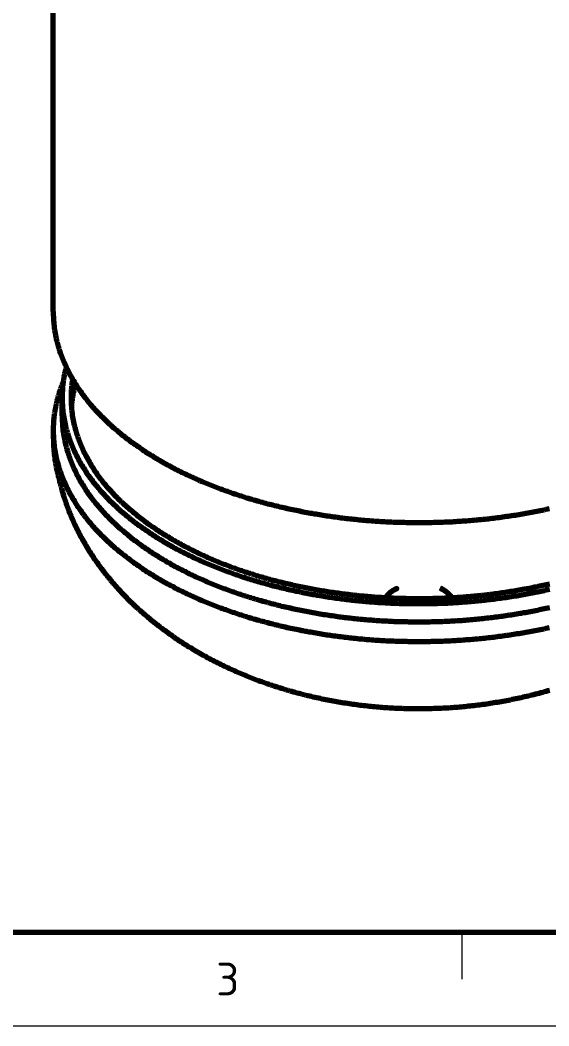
# Model space of a CAD drawing. Header units: millimetres. Extents: x 0 to 420, y 0 to 297.
# Drawn here: x 112.8 to 169.3, y 0 to 107.3 of the extents above; entities that cross this region are included whole.
import ezdxf
from ezdxf.enums import TextEntityAlignment as Align

# ---------------------------------------------------------------- set-up
doc = ezdxf.new("R2010")
doc.units = ezdxf.units.MM
for name, color, linetype, lineweight in [('01-VISIBLE', 7, 'CONTINUOUS', 70), ('06-TEXTO', 7, 'CONTINUOUS', 25), ('07-RECUADRO', 7, 'CONTINUOUS', 70), ('08-FINA', 5, 'CONTINUOUS', 18)]:
    doc.layers.add(name, color=color, linetype=linetype, lineweight=lineweight)
doc.styles.add('ISO3098', font='isocpeur.ttf')

msp = doc.modelspace()

# ---------------------------------------------------------------- linework, layer by layer
at = {"layer": '01-VISIBLE'}
for p, q in [((116.38, 76.24), (116.38, 187.28)), ((117.33, 65.09), (117.33, 67.03))]:
    msp.add_line(p, q, dxfattribs=at)
for points in [[(116.38, 76.24), (116.39, 76.04), (116.39, 75.85), (116.4, 75.65), (116.41, 75.46), (116.42, 75.26), (116.44, 75.07), (116.46, 74.88), (116.48, 74.68), (116.5, 74.49), (116.53, 74.3), (116.56, 74.1), (116.59, 73.91), (116.63, 73.72), (116.67, 73.53), (116.71, 73.34), (116.75, 73.15), (116.8, 72.96), (116.85, 72.77), (116.9, 72.59), (116.95, 72.4), (117.01, 72.21), (117.07, 72.03), (117.13, 71.84), (117.2, 71.66), (117.27, 71.48), (117.33, 71.3), (117.41, 71.11), (117.48, 70.93), (117.56, 70.76), (117.64, 70.58), (117.72, 70.4), (117.8, 70.22), (117.88, 70.05), (117.97, 69.88), (118.06, 69.7), (118.15, 69.53), (118.25, 69.36), (118.34, 69.19), (118.44, 69.02), (118.54, 68.86), (118.64, 68.69), (118.74, 68.52), (118.85, 68.36), (118.95, 68.2), (119.06, 68.04), (119.17, 67.87), (119.28, 67.72), (119.4, 67.56), (119.51, 67.4), (119.63, 67.24), (119.75, 67.09), (119.87, 66.94), (119.99, 66.78), (120.11, 66.63), (120.23, 66.48), (120.36, 66.33), (120.49, 66.18), (120.61, 66.04), (120.74, 65.89), (120.87, 65.75), (121, 65.6), (121.14, 65.46), (121.27, 65.32), (121.41, 65.18), (121.54, 65.04), (121.68, 64.91), (121.82, 64.77), (121.96, 64.63), (122.1, 64.5), (122.24, 64.37), (122.39, 64.23), (122.53, 64.1), (122.68, 63.97), (122.82, 63.84), (122.97, 63.72), (123.12, 63.59), (123.26, 63.46), (123.41, 63.34), (123.56, 63.22), (123.72, 63.09), (123.87, 62.97), (124.02, 62.85), (124.17, 62.73), (124.33, 62.62), (124.48, 62.5), (124.64, 62.38), (124.8, 62.27), (124.96, 62.15), (125.11, 62.04), (125.27, 61.93), (125.43, 61.82), (125.59, 61.71), (125.75, 61.6), (125.92, 61.49), (126.08, 61.38), (126.24, 61.27), (126.4, 61.17), (126.57, 61.06), (126.73, 60.96), (126.9, 60.86), (127.06, 60.76), (127.23, 60.65), (127.4, 60.55), (127.56, 60.46), (127.73, 60.36), (127.9, 60.26), (128.07, 60.16), (128.24, 60.07), (128.41, 59.97), (128.58, 59.88), (128.75, 59.79), (128.92, 59.69), (129.1, 59.6), (129.27, 59.51), (129.44, 59.42), (129.61, 59.34), (129.79, 59.25), (129.96, 59.16), (130.14, 59.07), (130.31, 58.99), (130.49, 58.9), (130.66, 58.82), (130.84, 58.74), (131.01, 58.66), (131.19, 58.58), (131.37, 58.49), (131.55, 58.41), (131.72, 58.34), (131.9, 58.26), (132.08, 58.18), (132.26, 58.1), (132.44, 58.03), (132.62, 57.95), (132.8, 57.88), (132.98, 57.81), (133.16, 57.73), (133.34, 57.66), (133.52, 57.59), (133.7, 57.52), (133.89, 57.45), (134.07, 57.38), (134.25, 57.31), (134.43, 57.24), (134.61, 57.18), (134.8, 57.11), (134.98, 57.05), (135.16, 56.98), (135.35, 56.92), (135.53, 56.85), (135.72, 56.79), (135.9, 56.73), (136.09, 56.67), (136.27, 56.61), (136.46, 56.55), (136.64, 56.49), (136.83, 56.43), (137.01, 56.37), (137.2, 56.32), (137.39, 56.26), (137.57, 56.2), (137.76, 56.15), (137.95, 56.1), (138.13, 56.04), (138.32, 55.99), (138.51, 55.94), (138.7, 55.89), (138.88, 55.83), (139.07, 55.78), (139.26, 55.73), (139.45, 55.69), (139.64, 55.64), (139.82, 55.59), (140.01, 55.54), (140.2, 55.5), (140.39, 55.45), (140.58, 55.4), (140.77, 55.36), (140.96, 55.32), (141.15, 55.27), (141.34, 55.23), (141.53, 55.19), (141.72, 55.15), (141.91, 55.11), (142.1, 55.07), (142.29, 55.03), (142.48, 54.99), (142.67, 54.95), (142.86, 54.91), (143.06, 54.87), (143.25, 54.84), (143.44, 54.8), (143.63, 54.77), (143.82, 54.73), (144.01, 54.7), (144.2, 54.66), (144.4, 54.63), (144.59, 54.6), (144.78, 54.57), (144.97, 54.54), (145.16, 54.51), (145.36, 54.48), (145.55, 54.45), (145.74, 54.42), (145.93, 54.39), (146.13, 54.36), (146.32, 54.34), (146.51, 54.31), (146.71, 54.28), (146.9, 54.26), (147.09, 54.23), (147.28, 54.21), (147.48, 54.19), (147.67, 54.16), (147.86, 54.14), (148.06, 54.12), (148.25, 54.1), (148.44, 54.08), (148.64, 54.06), (148.83, 54.04), (149.03, 54.02), (149.22, 54), (149.41, 53.98), (149.61, 53.97), (149.8, 53.95), (149.99, 53.94), (150.19, 53.92), (150.38, 53.91), (150.58, 53.89), (150.77, 53.88), (150.97, 53.86), (151.16, 53.85), (151.35, 53.84), (151.55, 53.83), (151.74, 53.82), (151.94, 53.81), (152.13, 53.8), (152.33, 53.79), (152.52, 53.78), (152.71, 53.77), (152.91, 53.76), (153.1, 53.76), (153.3, 53.75), (153.49, 53.75), (153.69, 53.74), (153.88, 53.74), (154.08, 53.73), (154.27, 53.73), (154.47, 53.73), (154.66, 53.72), (154.85, 53.72), (155.05, 53.72), (155.24, 53.72), (155.44, 53.72), (155.63, 53.72), (155.83, 53.72), (156.02, 53.72), (156.22, 53.72), (156.41, 53.73), (156.61, 53.73), (156.8, 53.73), (157, 53.74), (157.19, 53.74), (157.38, 53.75), (157.58, 53.76), (157.77, 53.76), (157.97, 53.77), (158.16, 53.78), (158.36, 53.78), (158.55, 53.79), (158.75, 53.8), (158.94, 53.81), (159.13, 53.82), (159.33, 53.83), (159.52, 53.85), (159.72, 53.86), (159.91, 53.87), (160.11, 53.89), (160.3, 53.9), (160.49, 53.91), (160.69, 53.93), (160.88, 53.94), (161.08, 53.96), (161.27, 53.98), (161.46, 53.99), (161.66, 54.01), (161.85, 54.03), (162.05, 54.05), (162.24, 54.07), (162.43, 54.09), (162.63, 54.11), (162.82, 54.13), (163.01, 54.15), (163.21, 54.18), (163.4, 54.2), (163.59, 54.22), (163.79, 54.25), (163.98, 54.27), (164.17, 54.3), (164.36, 54.32), (164.56, 54.35), (164.75, 54.38), (164.94, 54.41), (165.14, 54.43), (165.33, 54.46), (165.52, 54.49), (165.71, 54.52), (165.9, 54.55), (166.1, 54.59), (166.29, 54.62), (166.48, 54.65), (166.67, 54.68), (166.86, 54.72), (167.06, 54.75), (167.25, 54.79), (167.44, 54.82), (167.63, 54.86), (167.82, 54.89), (168.01, 54.93), (168.2, 54.97), (168.39, 55.01), (168.58, 55.05), (168.77, 55.09), (168.96, 55.13), (169.15, 55.17), (169.34, 55.21)], [(117.76, 70.31), (117.74, 70.23), (117.72, 70.15), (117.7, 70.07), (117.68, 69.99), (117.66, 69.92), (117.65, 69.84), (117.63, 69.76), (117.61, 69.68), (117.6, 69.6), (117.58, 69.52), (117.56, 69.44), (117.55, 69.36), (117.53, 69.28), (117.52, 69.2), (117.51, 69.12), (117.49, 69.04), (117.48, 68.96), (117.47, 68.88), (117.46, 68.8), (117.45, 68.72), (117.44, 68.64), (117.43, 68.56), (117.42, 68.48), (117.41, 68.4), (117.4, 68.32), (117.39, 68.24), (117.38, 68.16), (117.38, 68.08), (117.37, 68), (117.37, 67.92), (117.36, 67.84), (117.36, 67.76), (117.35, 67.68), (117.35, 67.6), (117.34, 67.51), (117.34, 67.43), (117.34, 67.35), (117.34, 67.27), (117.34, 67.19), (117.33, 67.11), (117.33, 67.03)], [(117.46, 68.78), (117.42, 68.71), (117.39, 68.63), (117.36, 68.56), (117.34, 68.48), (117.31, 68.41), (117.28, 68.33), (117.25, 68.26), (117.22, 68.18), (117.19, 68.11), (117.17, 68.03), (117.14, 67.95), (117.11, 67.88), (117.09, 67.8), (117.06, 67.73), (117.04, 67.65), (117.01, 67.57), (116.99, 67.5), (116.97, 67.42), (116.94, 67.34), (116.92, 67.26), (116.9, 67.19), (116.88, 67.11), (116.86, 67.03), (116.84, 66.96), (116.82, 66.88), (116.8, 66.8), (116.78, 66.72), (116.76, 66.64), (116.74, 66.57), (116.72, 66.49), (116.7, 66.41), (116.68, 66.33), (116.67, 66.25), (116.65, 66.17), (116.64, 66.09), (116.62, 66.02), (116.61, 65.94), (116.59, 65.86), (116.58, 65.78), (116.56, 65.7), (116.55, 65.62), (116.54, 65.54), (116.53, 65.46), (116.51, 65.38), (116.5, 65.3), (116.49, 65.22), (116.48, 65.14), (116.47, 65.06), (116.46, 64.98), (116.46, 64.9), (116.45, 64.82), (116.44, 64.74), (116.43, 64.66), (116.43, 64.58), (116.42, 64.5), (116.41, 64.42), (116.41, 64.34), (116.4, 64.26), (116.4, 64.18), (116.4, 64.1), (116.39, 64.02), (116.39, 63.94), (116.39, 63.86), (116.39, 63.78), (116.39, 63.7), (116.38, 63.62), (116.38, 63.54)], [(118.44, 69.02), (118.43, 68.93), (118.42, 68.85), (118.41, 68.77), (118.4, 68.69), (118.38, 68.6), (118.37, 68.52), (118.36, 68.44), (118.36, 68.36), (118.35, 68.27), (118.34, 68.19), (118.33, 68.11), (118.32, 68.03), (118.32, 67.94), (118.31, 67.86), (118.31, 67.78), (118.3, 67.69), (118.3, 67.61), (118.29, 67.53), (118.29, 67.45), (118.29, 67.36), (118.29, 67.28), (118.29, 67.2), (118.28, 67.11), (118.28, 67.03)], [(118.76, 68.5), (118.74, 68.42), (118.72, 68.35), (118.69, 68.27), (118.67, 68.19), (118.66, 68.11), (118.64, 68.04), (118.62, 67.96), (118.6, 67.88), (118.58, 67.8), (118.57, 67.72), (118.55, 67.65), (118.53, 67.57), (118.52, 67.49), (118.5, 67.41), (118.49, 67.33), (118.47, 67.25), (118.46, 67.17), (118.45, 67.09), (118.43, 67.01), (118.42, 66.94), (118.41, 66.86), (118.4, 66.78), (118.39, 66.7), (118.38, 66.62), (118.37, 66.54), (118.36, 66.46), (118.35, 66.38), (118.34, 66.3), (118.34, 66.22), (118.33, 66.14), (118.32, 66.06)], [(117.33, 67.03), (117.34, 66.84), (117.34, 66.65), (117.35, 66.46), (117.36, 66.27), (117.37, 66.08), (117.39, 65.89), (117.4, 65.7), (117.42, 65.51), (117.45, 65.33), (117.48, 65.14), (117.51, 64.95), (117.54, 64.76), (117.57, 64.58), (117.61, 64.39), (117.65, 64.21), (117.69, 64.02), (117.74, 63.84), (117.79, 63.65), (117.84, 63.47), (117.89, 63.29), (117.95, 63.11), (118, 62.92), (118.07, 62.74), (118.13, 62.57), (118.19, 62.39), (118.26, 62.21), (118.33, 62.03), (118.4, 61.86), (118.48, 61.68), (118.56, 61.51), (118.63, 61.34), (118.72, 61.17), (118.8, 60.99), (118.88, 60.82), (118.97, 60.66), (119.06, 60.49), (119.15, 60.32), (119.24, 60.16), (119.34, 59.99), (119.44, 59.83), (119.54, 59.67), (119.64, 59.51), (119.74, 59.35), (119.84, 59.19), (119.95, 59.03), (120.05, 58.87), (120.16, 58.72), (120.27, 58.56), (120.39, 58.41), (120.5, 58.26), (120.62, 58.11), (120.73, 57.96), (120.85, 57.81), (120.97, 57.66), (121.09, 57.51), (121.21, 57.37), (121.34, 57.22), (121.46, 57.08), (121.59, 56.94), (121.71, 56.8), (121.84, 56.66), (121.97, 56.52), (122.1, 56.38), (122.24, 56.25), (122.37, 56.11), (122.5, 55.98), (122.64, 55.84), (122.77, 55.71), (122.91, 55.58), (123.05, 55.45), (123.19, 55.32), (123.33, 55.19), (123.47, 55.07), (123.61, 54.94), (123.76, 54.82), (123.9, 54.69), (124.05, 54.57), (124.19, 54.45), (124.34, 54.33), (124.49, 54.21), (124.64, 54.09), (124.78, 53.97), (124.93, 53.86), (125.09, 53.74), (125.24, 53.63), (125.39, 53.51), (125.54, 53.4), (125.7, 53.29), (125.85, 53.18), (126.01, 53.07), (126.16, 52.96), (126.32, 52.85), (126.48, 52.75), (126.63, 52.64), (126.79, 52.54), (126.95, 52.43), (127.11, 52.33), (127.27, 52.23), (127.43, 52.13), (127.59, 52.03), (127.75, 51.93), (127.92, 51.83), (128.08, 51.73), (128.24, 51.63), (128.41, 51.54), (128.57, 51.44), (128.74, 51.35), (128.9, 51.26), (129.07, 51.16), (129.23, 51.07), (129.4, 50.98), (129.57, 50.89), (129.74, 50.8), (129.9, 50.71), (130.07, 50.63), (130.24, 50.54), (130.41, 50.46), (130.58, 50.37), (130.75, 50.29), (130.92, 50.2), (131.09, 50.12), (131.26, 50.04), (131.44, 49.96), (131.61, 49.88), (131.78, 49.8), (131.95, 49.72), (132.13, 49.64), (132.3, 49.57), (132.47, 49.49), (132.65, 49.41), (132.82, 49.34), (133, 49.27), (133.17, 49.19), (133.35, 49.12), (133.53, 49.05), (133.7, 48.98), (133.88, 48.91), (134.05, 48.84), (134.23, 48.77), (134.41, 48.7), (134.59, 48.63), (134.76, 48.57), (134.94, 48.5), (135.12, 48.44), (135.3, 48.37), (135.48, 48.31), (135.66, 48.24), (135.84, 48.18), (136.02, 48.12), (136.2, 48.06), (136.38, 48), (136.56, 47.94), (136.74, 47.88), (136.92, 47.82), (137.1, 47.76), (137.28, 47.71), (137.46, 47.65), (137.64, 47.6), (137.82, 47.54), (138.01, 47.49), (138.19, 47.43), (138.37, 47.38), (138.55, 47.33), (138.74, 47.28), (138.92, 47.23), (139.1, 47.17), (139.29, 47.13), (139.47, 47.08), (139.65, 47.03), (139.84, 46.98), (140.02, 46.93), (140.2, 46.89), (140.39, 46.84), (140.57, 46.79), (140.76, 46.75), (140.94, 46.71), (141.13, 46.66), (141.31, 46.62), (141.5, 46.58), (141.68, 46.54), (141.87, 46.49), (142.05, 46.45), (142.24, 46.41), (142.42, 46.38), (142.61, 46.34), (142.8, 46.3), (142.98, 46.26), (143.17, 46.22), (143.36, 46.19), (143.54, 46.15), (143.73, 46.12), (143.92, 46.08), (144.1, 46.05), (144.29, 46.02), (144.48, 45.98), (144.66, 45.95), (144.85, 45.92), (145.04, 45.89), (145.23, 45.86), (145.41, 45.83), (145.6, 45.8), (145.79, 45.77), (145.98, 45.74), (146.16, 45.72), (146.35, 45.69), (146.54, 45.66), (146.73, 45.64), (146.92, 45.61), (147.1, 45.59), (147.29, 45.56), (147.48, 45.54), (147.67, 45.52), (147.86, 45.5), (148.05, 45.47), (148.24, 45.45), (148.42, 45.43), (148.61, 45.41), (148.8, 45.39), (148.99, 45.37), (149.18, 45.36), (149.37, 45.34), (149.56, 45.32), (149.75, 45.3), (149.94, 45.29), (150.13, 45.27), (150.32, 45.26), (150.5, 45.24), (150.69, 45.23), (150.88, 45.22), (151.07, 45.2), (151.26, 45.19), (151.45, 45.18), (151.64, 45.17), (151.83, 45.16), (152.02, 45.15), (152.21, 45.14), (152.4, 45.13), (152.59, 45.12), (152.78, 45.11), (152.97, 45.11), (153.16, 45.1), (153.35, 45.09), (153.54, 45.09), (153.73, 45.08), (153.92, 45.08), (154.11, 45.07), (154.3, 45.07), (154.49, 45.07), (154.68, 45.07), (154.87, 45.06), (155.06, 45.06), (155.25, 45.06), (155.44, 45.06), (155.63, 45.06), (155.82, 45.06), (156.01, 45.06), (156.2, 45.07), (156.39, 45.07), (156.58, 45.07), (156.77, 45.08), (156.96, 45.08), (157.15, 45.09), (157.34, 45.09), (157.53, 45.1), (157.72, 45.1), (157.91, 45.11), (158.1, 45.12), (158.28, 45.13), (158.47, 45.13), (158.66, 45.14), (158.85, 45.15), (159.04, 45.16), (159.23, 45.17), (159.42, 45.19), (159.61, 45.2), (159.8, 45.21), (159.99, 45.22), (160.18, 45.24), (160.37, 45.25), (160.56, 45.27), (160.75, 45.28), (160.94, 45.3), (161.13, 45.31), (161.32, 45.33), (161.5, 45.35), (161.69, 45.37), (161.88, 45.38), (162.07, 45.4), (162.26, 45.42), (162.45, 45.44), (162.64, 45.46), (162.83, 45.49), (163.02, 45.51), (163.2, 45.53), (163.39, 45.55), (163.58, 45.58), (163.77, 45.6), (163.96, 45.63), (164.15, 45.65), (164.33, 45.68), (164.52, 45.7), (164.71, 45.73), (164.9, 45.76), (165.09, 45.79), (165.27, 45.82), (165.46, 45.85), (165.65, 45.88), (165.84, 45.91), (166.02, 45.94), (166.21, 45.97), (166.4, 46), (166.58, 46.04), (166.77, 46.07), (166.96, 46.1), (167.14, 46.14), (167.33, 46.17), (167.52, 46.21), (167.7, 46.25), (167.89, 46.28), (168.08, 46.32), (168.26, 46.36), (168.45, 46.4), (168.63, 46.44), (168.82, 46.48), (169, 46.52), (169.19, 46.56), (169.38, 46.6)], [(118.28, 67.03), (118.29, 66.84), (118.29, 66.66), (118.3, 66.47), (118.31, 66.29), (118.32, 66.11), (118.33, 65.92), (118.35, 65.74), (118.37, 65.55), (118.4, 65.37), (118.42, 65.19), (118.45, 65), (118.48, 64.82), (118.52, 64.64), (118.55, 64.46), (118.59, 64.28), (118.63, 64.1), (118.68, 63.92), (118.73, 63.74), (118.77, 63.56), (118.83, 63.38), (118.88, 63.2), (118.94, 63.03), (119, 62.85), (119.06, 62.68), (119.12, 62.5), (119.19, 62.33), (119.26, 62.16), (119.33, 61.99), (119.4, 61.82), (119.47, 61.65), (119.55, 61.48), (119.63, 61.31), (119.71, 61.15), (119.79, 60.98), (119.88, 60.82), (119.97, 60.65), (120.06, 60.49), (120.15, 60.33), (120.24, 60.17), (120.33, 60.01), (120.43, 59.85), (120.53, 59.69), (120.63, 59.54), (120.73, 59.38), (120.83, 59.23), (120.94, 59.08), (121.04, 58.92), (121.15, 58.77), (121.26, 58.62), (121.37, 58.48), (121.48, 58.33), (121.6, 58.18), (121.71, 58.04), (121.83, 57.89), (121.95, 57.75), (122.07, 57.61), (122.19, 57.47), (122.31, 57.33), (122.43, 57.19), (122.55, 57.05), (122.68, 56.92), (122.81, 56.78), (122.93, 56.65), (123.06, 56.51), (123.19, 56.38), (123.32, 56.25), (123.46, 56.12), (123.59, 55.99), (123.72, 55.87), (123.86, 55.74), (123.99, 55.61), (124.13, 55.49), (124.27, 55.36), (124.41, 55.24), (124.55, 55.12), (124.69, 55), (124.83, 54.88), (124.97, 54.76), (125.11, 54.65), (125.26, 54.53), (125.4, 54.41), (125.55, 54.3), (125.7, 54.19), (125.84, 54.07), (125.99, 53.96), (126.14, 53.85), (126.29, 53.74), (126.44, 53.63), (126.59, 53.52), (126.74, 53.42), (126.89, 53.31), (127.04, 53.21), (127.2, 53.1), (127.35, 53), (127.51, 52.9), (127.66, 52.8), (127.82, 52.7), (127.97, 52.6), (128.13, 52.5), (128.29, 52.4), (128.44, 52.3), (128.6, 52.21), (128.76, 52.11), (128.92, 52.02), (129.08, 51.92), (129.24, 51.83), (129.4, 51.74), (129.56, 51.65), (129.72, 51.56), (129.89, 51.47), (130.05, 51.38), (130.21, 51.29), (130.38, 51.21), (130.54, 51.12), (130.7, 51.04), (130.87, 50.95), (131.03, 50.87), (131.2, 50.79), (131.37, 50.7), (131.53, 50.62), (131.7, 50.54), (131.87, 50.46), (132.03, 50.38), (132.2, 50.31), (132.37, 50.23), (132.54, 50.15), (132.71, 50.08), (132.88, 50), (133.05, 49.93), (133.22, 49.85), (133.39, 49.78), (133.56, 49.71), (133.73, 49.64), (133.9, 49.57), (134.07, 49.5), (134.24, 49.43), (134.41, 49.36), (134.59, 49.29), (134.76, 49.23), (134.93, 49.16), (135.11, 49.09), (135.28, 49.03), (135.45, 48.96), (135.63, 48.9), (135.8, 48.84), (135.98, 48.78), (136.15, 48.71), (136.32, 48.65), (136.5, 48.59), (136.67, 48.53), (136.85, 48.47), (137.03, 48.42), (137.2, 48.36), (137.38, 48.3), (137.55, 48.25), (137.73, 48.19), (137.91, 48.14), (138.09, 48.08), (138.26, 48.03), (138.44, 47.97), (138.62, 47.92), (138.8, 47.87), (138.97, 47.82), (139.15, 47.77), (139.33, 47.72), (139.51, 47.67), (139.69, 47.62), (139.87, 47.57), (140.04, 47.53), (140.22, 47.48), (140.4, 47.43), (140.58, 47.39), (140.76, 47.34), (140.94, 47.3), (141.12, 47.26), (141.3, 47.21), (141.48, 47.17), (141.66, 47.13), (141.84, 47.09), (142.02, 47.05), (142.2, 47.01), (142.39, 46.97), (142.57, 46.93), (142.75, 46.89), (142.93, 46.85), (143.11, 46.82), (143.29, 46.78), (143.47, 46.74), (143.66, 46.71), (143.84, 46.67), (144.02, 46.64), (144.2, 46.61), (144.38, 46.57), (144.57, 46.54), (144.75, 46.51), (144.93, 46.48), (145.11, 46.45), (145.3, 46.42), (145.48, 46.39), (145.66, 46.36), (145.84, 46.33), (146.03, 46.3), (146.21, 46.28), (146.39, 46.25), (146.58, 46.22), (146.76, 46.2), (146.94, 46.17), (147.13, 46.15), (147.31, 46.12), (147.5, 46.1), (147.68, 46.08), (147.86, 46.06), (148.05, 46.03), (148.23, 46.01), (148.41, 45.99), (148.6, 45.97), (148.78, 45.95), (148.97, 45.93), (149.15, 45.91), (149.34, 45.9), (149.52, 45.88), (149.7, 45.86), (149.89, 45.85), (150.07, 45.83), (150.26, 45.82), (150.44, 45.8), (150.63, 45.79), (150.81, 45.77), (151, 45.76), (151.18, 45.75), (151.37, 45.74), (151.55, 45.73), (151.74, 45.71), (151.92, 45.7), (152.1, 45.69), (152.29, 45.69), (152.47, 45.68), (152.66, 45.67), (152.84, 45.66), (153.03, 45.65), (153.21, 45.65), (153.4, 45.64), (153.58, 45.64), (153.77, 45.63), (153.96, 45.63), (154.14, 45.62), (154.33, 45.62), (154.51, 45.62), (154.7, 45.61), (154.88, 45.61), (155.07, 45.61), (155.25, 45.61), (155.44, 45.61), (155.62, 45.61), (155.81, 45.61), (155.99, 45.61), (156.18, 45.62), (156.36, 45.62), (156.55, 45.62), (156.73, 45.62), (156.92, 45.63), (157.1, 45.63), (157.29, 45.64), (157.47, 45.64), (157.66, 45.65), (157.84, 45.66), (158.03, 45.66), (158.21, 45.67), (158.4, 45.68), (158.58, 45.69), (158.77, 45.7), (158.95, 45.71), (159.14, 45.72), (159.32, 45.73), (159.51, 45.74), (159.69, 45.76), (159.88, 45.77), (160.06, 45.78), (160.25, 45.8), (160.43, 45.81), (160.61, 45.82), (160.8, 45.84), (160.98, 45.86), (161.17, 45.87), (161.35, 45.89), (161.54, 45.91), (161.72, 45.93), (161.9, 45.94), (162.09, 45.96), (162.27, 45.98), (162.46, 46), (162.64, 46.02), (162.82, 46.05), (163.01, 46.07), (163.19, 46.09), (163.38, 46.11), (163.56, 46.14), (163.74, 46.16), (163.93, 46.19), (164.11, 46.21), (164.29, 46.24), (164.48, 46.26), (164.66, 46.29), (164.84, 46.32), (165.03, 46.35), (165.21, 46.38), (165.39, 46.4), (165.57, 46.43), (165.76, 46.46), (165.94, 46.5), (166.12, 46.53), (166.3, 46.56), (166.49, 46.59), (166.67, 46.63), (166.85, 46.66), (167.03, 46.69), (167.21, 46.73), (167.4, 46.76), (167.58, 46.8), (167.76, 46.84), (167.94, 46.87), (168.12, 46.91), (168.3, 46.95), (168.48, 46.99), (168.66, 47.03), (168.85, 47.07), (169.03, 47.11), (169.21, 47.15), (169.39, 47.19)], [(117.33, 65.09), (117.34, 64.9), (117.34, 64.71), (117.35, 64.52), (117.36, 64.33), (117.37, 64.14), (117.39, 63.95), (117.4, 63.76), (117.42, 63.58), (117.45, 63.39), (117.48, 63.2), (117.51, 63.01), (117.54, 62.82), (117.57, 62.64), (117.61, 62.45), (117.65, 62.27), (117.69, 62.08), (117.74, 61.9), (117.79, 61.71), (117.84, 61.53), (117.89, 61.35), (117.95, 61.17), (118, 60.99), (118.07, 60.81), (118.13, 60.63), (118.19, 60.45), (118.26, 60.27), (118.33, 60.09), (118.4, 59.92), (118.48, 59.74), (118.56, 59.57), (118.63, 59.4), (118.72, 59.23), (118.8, 59.06), (118.88, 58.89), (118.97, 58.72), (119.06, 58.55), (119.15, 58.38), (119.24, 58.22), (119.34, 58.05), (119.44, 57.89), (119.54, 57.73), (119.64, 57.57), (119.74, 57.41), (119.84, 57.25), (119.95, 57.09), (120.05, 56.93), (120.16, 56.78), (120.27, 56.62), (120.39, 56.47), (120.5, 56.32), (120.62, 56.17), (120.73, 56.02), (120.85, 55.87), (120.97, 55.72), (121.09, 55.57), (121.21, 55.43), (121.34, 55.28), (121.46, 55.14), (121.59, 55), (121.71, 54.86), (121.84, 54.72), (121.97, 54.58), (122.1, 54.44), (122.24, 54.31), (122.37, 54.17), (122.5, 54.04), (122.64, 53.9), (122.77, 53.77), (122.91, 53.64), (123.05, 53.51), (123.19, 53.38), (123.33, 53.25), (123.47, 53.13), (123.61, 53), (123.76, 52.88), (123.9, 52.75), (124.05, 52.63), (124.19, 52.51), (124.34, 52.39), (124.49, 52.27), (124.64, 52.15), (124.78, 52.03), (124.93, 51.92), (125.09, 51.8), (125.24, 51.69), (125.39, 51.57), (125.54, 51.46), (125.7, 51.35), (125.85, 51.24), (126.01, 51.13), (126.16, 51.02), (126.32, 50.91), (126.48, 50.81), (126.63, 50.7), (126.79, 50.6), (126.95, 50.49), (127.11, 50.39), (127.27, 50.29), (127.43, 50.19), (127.59, 50.09), (127.75, 49.99), (127.92, 49.89), (128.08, 49.79), (128.24, 49.69), (128.41, 49.6), (128.57, 49.5), (128.74, 49.41), (128.9, 49.32), (129.07, 49.22), (129.23, 49.13), (129.4, 49.04), (129.57, 48.95), (129.74, 48.86), (129.9, 48.78), (130.07, 48.69), (130.24, 48.6), (130.41, 48.52), (130.58, 48.43), (130.75, 48.35), (130.92, 48.26), (131.09, 48.18), (131.26, 48.1), (131.44, 48.02), (131.61, 47.94), (131.78, 47.86), (131.95, 47.78), (132.13, 47.7), (132.3, 47.63), (132.47, 47.55), (132.65, 47.48), (132.82, 47.4), (133, 47.33), (133.17, 47.25), (133.35, 47.18), (133.53, 47.11), (133.7, 47.04), (133.88, 46.97), (134.05, 46.9), (134.23, 46.83), (134.41, 46.76), (134.59, 46.69), (134.76, 46.63), (134.94, 46.56), (135.12, 46.5), (135.3, 46.43), (135.48, 46.37), (135.66, 46.31), (135.84, 46.24), (136.02, 46.18), (136.2, 46.12), (136.38, 46.06), (136.56, 46), (136.74, 45.94), (136.92, 45.88), (137.1, 45.83), (137.28, 45.77), (137.46, 45.71), (137.64, 45.66), (137.82, 45.6), (138.01, 45.55), (138.19, 45.49), (138.37, 45.44), (138.55, 45.39), (138.74, 45.34), (138.92, 45.29), (139.1, 45.24), (139.29, 45.19), (139.47, 45.14), (139.65, 45.09), (139.84, 45.04), (140.02, 44.99), (140.2, 44.95), (140.39, 44.9), (140.57, 44.86), (140.76, 44.81), (140.94, 44.77), (141.13, 44.72), (141.31, 44.68), (141.5, 44.64), (141.68, 44.6), (141.87, 44.56), (142.05, 44.52), (142.24, 44.48), (142.42, 44.44), (142.61, 44.4), (142.8, 44.36), (142.98, 44.32), (143.17, 44.29), (143.36, 44.25), (143.54, 44.21), (143.73, 44.18), (143.92, 44.14), (144.1, 44.11), (144.29, 44.08), (144.48, 44.04), (144.66, 44.01), (144.85, 43.98), (145.04, 43.95), (145.23, 43.92), (145.41, 43.89), (145.6, 43.86), (145.79, 43.83), (145.98, 43.8), (146.16, 43.78), (146.35, 43.75), (146.54, 43.72), (146.73, 43.7), (146.92, 43.67), (147.1, 43.65), (147.29, 43.63), (147.48, 43.6), (147.67, 43.58), (147.86, 43.56), (148.05, 43.53), (148.24, 43.51), (148.42, 43.49), (148.61, 43.47), (148.8, 43.45), (148.99, 43.43), (149.18, 43.42), (149.37, 43.4), (149.56, 43.38), (149.75, 43.37), (149.94, 43.35), (150.13, 43.33), (150.32, 43.32), (150.5, 43.3), (150.69, 43.29), (150.88, 43.28), (151.07, 43.26), (151.26, 43.25), (151.45, 43.24), (151.64, 43.23), (151.83, 43.22), (152.02, 43.21), (152.21, 43.2), (152.4, 43.19), (152.59, 43.18), (152.78, 43.17), (152.97, 43.17), (153.16, 43.16), (153.35, 43.15), (153.54, 43.15), (153.73, 43.14), (153.92, 43.14), (154.11, 43.14), (154.3, 43.13), (154.49, 43.13), (154.68, 43.13), (154.87, 43.12), (155.06, 43.12), (155.25, 43.12), (155.44, 43.12), (155.63, 43.12), (155.82, 43.12), (156.01, 43.13), (156.2, 43.13), (156.39, 43.13), (156.58, 43.13), (156.77, 43.14), (156.96, 43.14), (157.15, 43.15), (157.34, 43.15), (157.53, 43.16), (157.72, 43.16), (157.91, 43.17), (158.1, 43.18), (158.28, 43.19), (158.47, 43.2), (158.66, 43.2), (158.85, 43.21), (159.04, 43.22), (159.23, 43.24), (159.42, 43.25), (159.61, 43.26), (159.8, 43.27), (159.99, 43.28), (160.18, 43.3), (160.37, 43.31), (160.56, 43.33), (160.75, 43.34), (160.94, 43.36), (161.13, 43.37), (161.32, 43.39), (161.5, 43.41), (161.69, 43.43), (161.88, 43.45), (162.07, 43.46), (162.26, 43.48), (162.45, 43.5), (162.64, 43.53), (162.83, 43.55), (163.02, 43.57), (163.2, 43.59), (163.39, 43.61), (163.58, 43.64), (163.77, 43.66), (163.96, 43.69), (164.15, 43.71), (164.33, 43.74), (164.52, 43.77), (164.71, 43.79), (164.9, 43.82), (165.09, 43.85), (165.27, 43.88), (165.46, 43.91), (165.65, 43.94), (165.84, 43.97), (166.02, 44), (166.21, 44.03), (166.4, 44.06), (166.58, 44.1), (166.77, 44.13), (166.96, 44.16), (167.14, 44.2), (167.33, 44.23), (167.52, 44.27), (167.7, 44.31), (167.89, 44.34), (168.08, 44.38), (168.26, 44.42), (168.45, 44.46), (168.63, 44.5), (168.82, 44.54), (169, 44.58), (169.19, 44.62), (169.38, 44.66)], [(116.38, 63.54), (116.39, 63.34), (116.39, 63.15), (116.4, 62.96), (116.41, 62.76), (116.42, 62.57), (116.44, 62.37), (116.46, 62.18), (116.48, 61.99), (116.5, 61.79), (116.53, 61.6), (116.56, 61.41), (116.59, 61.22), (116.63, 61.03), (116.67, 60.83), (116.71, 60.64), (116.75, 60.45), (116.8, 60.27), (116.85, 60.08), (116.9, 59.89), (116.95, 59.7), (117.01, 59.52), (117.07, 59.33), (117.13, 59.15), (117.2, 58.96), (117.27, 58.78), (117.33, 58.6), (117.41, 58.42), (117.48, 58.24), (117.56, 58.06), (117.64, 57.88), (117.72, 57.7), (117.8, 57.53), (117.88, 57.35), (117.97, 57.18), (118.06, 57.01), (118.15, 56.83), (118.25, 56.66), (118.34, 56.49), (118.44, 56.33), (118.54, 56.16), (118.64, 55.99), (118.74, 55.83), (118.85, 55.66), (118.95, 55.5), (119.06, 55.34), (119.17, 55.18), (119.28, 55.02), (119.4, 54.86), (119.51, 54.7), (119.63, 54.55), (119.75, 54.39), (119.87, 54.24), (119.99, 54.09), (120.11, 53.94), (120.23, 53.78), (120.36, 53.64), (120.49, 53.49), (120.61, 53.34), (120.74, 53.2), (120.87, 53.05), (121, 52.91), (121.14, 52.77), (121.27, 52.63), (121.41, 52.49), (121.54, 52.35), (121.68, 52.21), (121.82, 52.07), (121.96, 51.94), (122.1, 51.8), (122.24, 51.67), (122.39, 51.54), (122.53, 51.41), (122.68, 51.28), (122.82, 51.15), (122.97, 51.02), (123.12, 50.89), (123.26, 50.77), (123.41, 50.64), (123.56, 50.52), (123.72, 50.4), (123.87, 50.28), (124.02, 50.16), (124.17, 50.04), (124.33, 49.92), (124.48, 49.8), (124.64, 49.69), (124.8, 49.57), (124.96, 49.46), (125.11, 49.34), (125.27, 49.23), (125.43, 49.12), (125.59, 49.01), (125.75, 48.9), (125.92, 48.79), (126.08, 48.68), (126.24, 48.58), (126.4, 48.47), (126.57, 48.37), (126.73, 48.26), (126.9, 48.16), (127.06, 48.06), (127.23, 47.96), (127.4, 47.86), (127.56, 47.76), (127.73, 47.66), (127.9, 47.56), (128.07, 47.47), (128.24, 47.37), (128.41, 47.28), (128.58, 47.18), (128.75, 47.09), (128.92, 47), (129.1, 46.91), (129.27, 46.82), (129.44, 46.73), (129.61, 46.64), (129.79, 46.55), (129.96, 46.46), (130.14, 46.38), (130.31, 46.29), (130.49, 46.21), (130.66, 46.12), (130.84, 46.04), (131.01, 45.96), (131.19, 45.88), (131.37, 45.8), (131.55, 45.72), (131.72, 45.64), (131.9, 45.56), (132.08, 45.48), (132.26, 45.41), (132.44, 45.33), (132.62, 45.26), (132.8, 45.18), (132.98, 45.11), (133.16, 45.04), (133.34, 44.96), (133.52, 44.89), (133.7, 44.82), (133.89, 44.75), (134.07, 44.68), (134.25, 44.62), (134.43, 44.55), (134.61, 44.48), (134.8, 44.42), (134.98, 44.35), (135.16, 44.29), (135.35, 44.22), (135.53, 44.16), (135.72, 44.1), (135.9, 44.03), (136.09, 43.97), (136.27, 43.91), (136.46, 43.85), (136.64, 43.79), (136.83, 43.74), (137.01, 43.68), (137.2, 43.62), (137.39, 43.56), (137.57, 43.51), (137.76, 43.45), (137.95, 43.4), (138.13, 43.35), (138.32, 43.29), (138.51, 43.24), (138.7, 43.19), (138.88, 43.14), (139.07, 43.09), (139.26, 43.04), (139.45, 42.99), (139.64, 42.94), (139.82, 42.89), (140.01, 42.85), (140.2, 42.8), (140.39, 42.75), (140.58, 42.71), (140.77, 42.66), (140.96, 42.62), (141.15, 42.58), (141.34, 42.53), (141.53, 42.49), (141.72, 42.45), (141.91, 42.41), (142.1, 42.37), (142.29, 42.33), (142.48, 42.29), (142.67, 42.25), (142.86, 42.21), (143.06, 42.18), (143.25, 42.14), (143.44, 42.11), (143.63, 42.07), (143.82, 42.04), (144.01, 42), (144.2, 41.97), (144.4, 41.94), (144.59, 41.9), (144.78, 41.87), (144.97, 41.84), (145.16, 41.81), (145.36, 41.78), (145.55, 41.75), (145.74, 41.72), (145.93, 41.69), (146.13, 41.67), (146.32, 41.64), (146.51, 41.61), (146.71, 41.59), (146.9, 41.56), (147.09, 41.54), (147.28, 41.51), (147.48, 41.49), (147.67, 41.47), (147.86, 41.45), (148.06, 41.42), (148.25, 41.4), (148.44, 41.38), (148.64, 41.36), (148.83, 41.34), (149.03, 41.32), (149.22, 41.31), (149.41, 41.29), (149.61, 41.27), (149.8, 41.25), (149.99, 41.24), (150.19, 41.22), (150.38, 41.21), (150.58, 41.19), (150.77, 41.18), (150.97, 41.17), (151.16, 41.16), (151.35, 41.14), (151.55, 41.13), (151.74, 41.12), (151.94, 41.11), (152.13, 41.1), (152.33, 41.09), (152.52, 41.08), (152.71, 41.08), (152.91, 41.07), (153.1, 41.06), (153.3, 41.06), (153.49, 41.05), (153.69, 41.04), (153.88, 41.04), (154.08, 41.04), (154.27, 41.03), (154.47, 41.03), (154.66, 41.03), (154.85, 41.02), (155.05, 41.02), (155.24, 41.02), (155.44, 41.02), (155.63, 41.02), (155.83, 41.02), (156.02, 41.03), (156.22, 41.03), (156.41, 41.03), (156.61, 41.03), (156.8, 41.04), (157, 41.04), (157.19, 41.05), (157.38, 41.05), (157.58, 41.06), (157.77, 41.07), (157.97, 41.07), (158.16, 41.08), (158.36, 41.09), (158.55, 41.1), (158.75, 41.11), (158.94, 41.12), (159.13, 41.13), (159.33, 41.14), (159.52, 41.15), (159.72, 41.16), (159.91, 41.18), (160.11, 41.19), (160.3, 41.2), (160.49, 41.22), (160.69, 41.23), (160.88, 41.25), (161.08, 41.26), (161.27, 41.28), (161.46, 41.3), (161.66, 41.32), (161.85, 41.33), (162.05, 41.35), (162.24, 41.37), (162.43, 41.39), (162.63, 41.41), (162.82, 41.44), (163.01, 41.46), (163.21, 41.48), (163.4, 41.5), (163.59, 41.53), (163.79, 41.55), (163.98, 41.58), (164.17, 41.6), (164.36, 41.63), (164.56, 41.65), (164.75, 41.68), (164.94, 41.71), (165.14, 41.74), (165.33, 41.77), (165.52, 41.8), (165.71, 41.83), (165.9, 41.86), (166.1, 41.89), (166.29, 41.92), (166.48, 41.95), (166.67, 41.99), (166.86, 42.02), (167.06, 42.05), (167.25, 42.09), (167.44, 42.13), (167.63, 42.16), (167.82, 42.2), (168.01, 42.24), (168.2, 42.27), (168.39, 42.31), (168.58, 42.35), (168.77, 42.39), (168.96, 42.43), (169.15, 42.47), (169.34, 42.51)], [(116.39, 63.39), (116.39, 63.19), (116.39, 62.99), (116.39, 62.8), (116.4, 62.6), (116.4, 62.4), (116.41, 62.21), (116.42, 62.01), (116.43, 61.82), (116.45, 61.62), (116.46, 61.42), (116.48, 61.23), (116.5, 61.03), (116.52, 60.84), (116.55, 60.64), (116.57, 60.45), (116.6, 60.25), (116.63, 60.06), (116.66, 59.86), (116.7, 59.67), (116.74, 59.48), (116.78, 59.29), (116.82, 59.09), (116.86, 58.9), (116.9, 58.71), (116.95, 58.52), (117, 58.33), (117.05, 58.14), (117.1, 57.95), (117.15, 57.76), (117.2, 57.57), (117.25, 57.38), (117.31, 57.19), (117.36, 57), (117.42, 56.81), (117.48, 56.62), (117.53, 56.44), (117.59, 56.25), (117.65, 56.06), (117.72, 55.88), (117.78, 55.69), (117.85, 55.5), (117.91, 55.32), (117.98, 55.14), (118.05, 54.95), (118.13, 54.77), (118.2, 54.59), (118.28, 54.41), (118.35, 54.22), (118.43, 54.04), (118.51, 53.86), (118.59, 53.68), (118.67, 53.51), (118.76, 53.33), (118.84, 53.15), (118.93, 52.98), (119.02, 52.8), (119.11, 52.63), (119.2, 52.45), (119.29, 52.28), (119.39, 52.11), (119.48, 51.93), (119.58, 51.76), (119.68, 51.59), (119.78, 51.42), (119.88, 51.25), (119.98, 51.09), (120.08, 50.92), (120.19, 50.75), (120.29, 50.59), (120.4, 50.42), (120.51, 50.26), (120.62, 50.09), (120.73, 49.93), (120.84, 49.77), (120.95, 49.61), (121.06, 49.45), (121.18, 49.29), (121.29, 49.13), (121.41, 48.97), (121.53, 48.81), (121.65, 48.65), (121.77, 48.5), (121.89, 48.34), (122.01, 48.19), (122.13, 48.04), (122.26, 47.88), (122.38, 47.73), (122.51, 47.58), (122.63, 47.43), (122.76, 47.28), (122.89, 47.13), (123.02, 46.98), (123.15, 46.84), (123.28, 46.69), (123.41, 46.54), (123.55, 46.4), (123.68, 46.26), (123.82, 46.11), (123.95, 45.97), (124.09, 45.83), (124.23, 45.69), (124.36, 45.55), (124.5, 45.41), (124.64, 45.27), (124.79, 45.14), (124.93, 45), (125.07, 44.87), (125.21, 44.73), (125.36, 44.6), (125.5, 44.47), (125.65, 44.33), (125.8, 44.2), (125.94, 44.07), (126.09, 43.94), (126.24, 43.82), (126.39, 43.69), (126.54, 43.56), (126.69, 43.44), (126.84, 43.31), (127, 43.19), (127.15, 43.06), (127.3, 42.94), (127.46, 42.82), (127.61, 42.7), (127.77, 42.58), (127.93, 42.46), (128.08, 42.34), (128.24, 42.23), (128.4, 42.11), (128.56, 42), (128.72, 41.88), (128.88, 41.77), (129.04, 41.65), (129.2, 41.54), (129.37, 41.43), (129.53, 41.32), (129.69, 41.21), (129.86, 41.1), (130.02, 41), (130.18, 40.89), (130.35, 40.78), (130.52, 40.68), (130.68, 40.57), (130.85, 40.47), (131.02, 40.37), (131.19, 40.26), (131.35, 40.16), (131.52, 40.06), (131.69, 39.96), (131.86, 39.87), (132.03, 39.77), (132.21, 39.67), (132.38, 39.58), (132.55, 39.48), (132.72, 39.39), (132.89, 39.29), (133.07, 39.2), (133.24, 39.11), (133.42, 39.02), (133.59, 38.93), (133.77, 38.84), (133.94, 38.75), (134.12, 38.66), (134.29, 38.57), (134.47, 38.49), (134.65, 38.4), (134.83, 38.32), (135, 38.24), (135.18, 38.15), (135.36, 38.07), (135.54, 37.99), (135.72, 37.91), (135.9, 37.83), (136.08, 37.75), (136.26, 37.67), (136.44, 37.6), (136.62, 37.52), (136.8, 37.45), (136.99, 37.37), (137.17, 37.3), (137.35, 37.22), (137.53, 37.15), (137.72, 37.08), (137.9, 37.01), (138.08, 36.94), (138.27, 36.87), (138.45, 36.8), (138.64, 36.74), (138.82, 36.67), (139.01, 36.6), (139.19, 36.54), (139.38, 36.47), (139.57, 36.41), (139.75, 36.35), (139.94, 36.29), (140.13, 36.23), (140.31, 36.17), (140.5, 36.11), (140.69, 36.05), (140.88, 35.99), (141.06, 35.93), (141.25, 35.88), (141.44, 35.82), (141.63, 35.77), (141.82, 35.71), (142.01, 35.66), (142.2, 35.61), (142.39, 35.56), (142.58, 35.51), (142.77, 35.46), (142.96, 35.41), (143.15, 35.36), (143.34, 35.31), (143.53, 35.26), (143.72, 35.22), (143.91, 35.17), (144.1, 35.13), (144.3, 35.09), (144.49, 35.04), (144.68, 35), (144.87, 34.96), (145.06, 34.92), (145.26, 34.88), (145.45, 34.84), (145.64, 34.8), (145.84, 34.76), (146.03, 34.73), (146.22, 34.69), (146.42, 34.66), (146.61, 34.62), (146.8, 34.59), (147, 34.56), (147.19, 34.52), (147.38, 34.49), (147.58, 34.46), (147.77, 34.43), (147.97, 34.4), (148.16, 34.37), (148.36, 34.35), (148.55, 34.32), (148.75, 34.29), (148.94, 34.27), (149.14, 34.24), (149.33, 34.22), (149.53, 34.2), (149.72, 34.18), (149.92, 34.15), (150.11, 34.13), (150.31, 34.11), (150.5, 34.09), (150.7, 34.08), (150.9, 34.06), (151.09, 34.04), (151.29, 34.02), (151.48, 34.01), (151.68, 33.99), (151.88, 33.98), (152.07, 33.97), (152.27, 33.96), (152.47, 33.94), (152.66, 33.93), (152.86, 33.92), (153.05, 33.91), (153.25, 33.91), (153.45, 33.9), (153.64, 33.89), (153.84, 33.88), (154.04, 33.88), (154.23, 33.87), (154.43, 33.87), (154.63, 33.87), (154.82, 33.86), (155.02, 33.86), (155.22, 33.86), (155.41, 33.86), (155.61, 33.86), (155.81, 33.86), (156, 33.86), (156.2, 33.87), (156.4, 33.87), (156.59, 33.88), (156.79, 33.88), (156.99, 33.89), (157.18, 33.89), (157.38, 33.9), (157.57, 33.91), (157.77, 33.92), (157.97, 33.93), (158.16, 33.94), (158.36, 33.95), (158.56, 33.96), (158.75, 33.97), (158.95, 33.99), (159.15, 34), (159.34, 34.01), (159.54, 34.03), (159.73, 34.05), (159.93, 34.06), (160.12, 34.08), (160.32, 34.1), (160.52, 34.12), (160.71, 34.14), (160.91, 34.16), (161.1, 34.18), (161.3, 34.2), (161.49, 34.23), (161.69, 34.25), (161.88, 34.28), (162.08, 34.3), (162.27, 34.33), (162.47, 34.35), (162.66, 34.38), (162.86, 34.41), (163.05, 34.44), (163.25, 34.47), (163.44, 34.5), (163.63, 34.53), (163.83, 34.56), (164.02, 34.6), (164.22, 34.63), (164.41, 34.67), (164.6, 34.7), (164.8, 34.74), (164.99, 34.77), (165.18, 34.81), (165.37, 34.85), (165.57, 34.89), (165.76, 34.93), (165.95, 34.97), (166.14, 35.01), (166.34, 35.05), (166.53, 35.1), (166.72, 35.14), (166.91, 35.19), (167.1, 35.23), (167.29, 35.28), (167.48, 35.33), (167.68, 35.37), (167.87, 35.42), (168.06, 35.47), (168.25, 35.52), (168.44, 35.57), (168.63, 35.62), (168.82, 35.68), (169, 35.73), (169.19, 35.78), (169.38, 35.84)], [(153.08, 46.7), (153.01, 46.67), (152.93, 46.63), (152.86, 46.59), (152.79, 46.56), (152.79, 46.55), (152.87, 46.59), (152.94, 46.62), (153.01, 46.65), (153.05, 46.67), (152.99, 46.63), (152.91, 46.6), (152.82, 46.56), (152.76, 46.53), (152.69, 46.49), (152.62, 46.45), (152.55, 46.41), (152.48, 46.36), (152.42, 46.31), (152.35, 46.26), (152.29, 46.21), (152.23, 46.15), (152.17, 46.09), (152.11, 46.03), (152.06, 45.97), (152.01, 45.91), (151.96, 45.84), (151.91, 45.78), (151.87, 45.71)], [(151.88, 45.71), (151.92, 45.78), (151.97, 45.85), (152.02, 45.91), (152.07, 45.98), (152.13, 46.04), (152.19, 46.1), (152.24, 46.16), (152.31, 46.22), (152.37, 46.27), (152.44, 46.32), (152.5, 46.37), (152.57, 46.42), (152.64, 46.46), (152.71, 46.51), (152.78, 46.55), (152.86, 46.59), (152.93, 46.63), (153, 46.67), (153.08, 46.7)], [(158.89, 45.71), (158.84, 45.78), (158.8, 45.85), (158.75, 45.91), (158.7, 45.98), (158.64, 46.04), (158.58, 46.1), (158.52, 46.16), (158.46, 46.22), (158.4, 46.27), (158.33, 46.32), (158.27, 46.37), (158.2, 46.42), (158.13, 46.46), (158.06, 46.51), (157.99, 46.55), (157.91, 46.59), (157.84, 46.63), (157.76, 46.67), (157.69, 46.7)], [(157.69, 46.7), (157.76, 46.67), (157.84, 46.63), (157.91, 46.6), (157.99, 46.56), (158.04, 46.54), (157.96, 46.57), (157.89, 46.61), (157.93, 46.58), (158, 46.54), (158.07, 46.5), (158.14, 46.46), (158.21, 46.41), (158.28, 46.36), (158.34, 46.31), (158.41, 46.26), (158.47, 46.21), (158.53, 46.15), (158.59, 46.1), (158.65, 46.04), (158.71, 45.98), (158.76, 45.91), (158.81, 45.85), (158.85, 45.78), (158.9, 45.71)]]:
    msp.add_lwpolyline(points, dxfattribs=at)
at = {"layer": '07-RECUADRO'}
msp.add_lwpolyline([(25, 10), (410, 10), (410, 287), (25, 287)], close=True, dxfattribs=at)
at = {"layer": '08-FINA'}
msp.add_line((160, 10), (160, 5), dxfattribs=at)
msp.add_lwpolyline([(0, 0), (420, 0), (420, 297), (0, 297)], close=True, dxfattribs=at)

# ---------------------------------------------------------------- texts
at = {"layer": '06-TEXTO', "style": 'ISO3098'}
msp.add_text('3', height=3.5, dxfattribs=at).set_placement((135, 5), align=Align.MIDDLE_CENTER)

doc.saveas('drawing.dxf')
